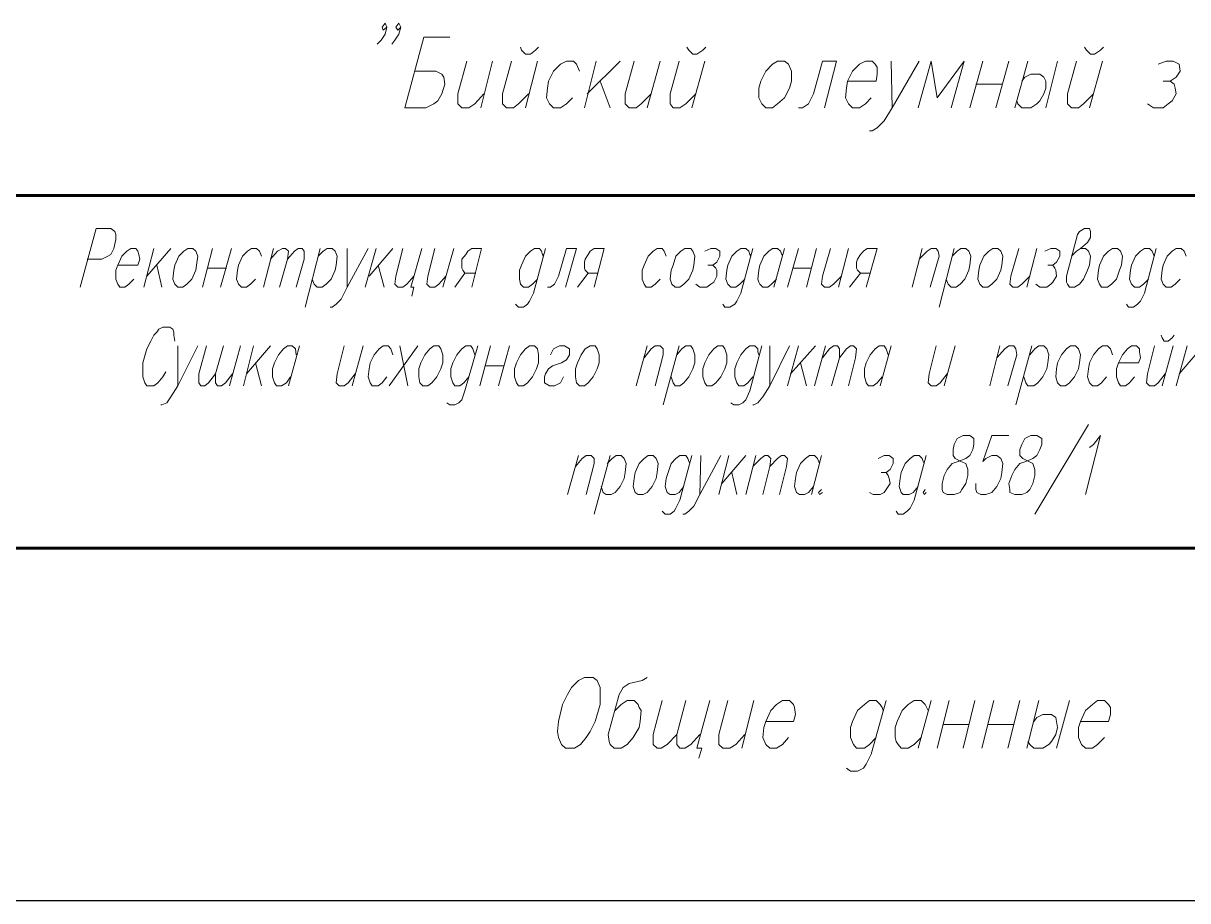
# Model space of a CAD drawing. Header units: millimetres. Extents: x 2185 to 4647, y 1259 to 2456.
# Drawn here: x 4038.51 to 4063.25, y 2314.48 to 2333.13 of the extents above; entities that cross this region are included whole.
import ezdxf

# ---------------------------------------------------------------- set-up
doc = ezdxf.new("R2010")
doc.units = ezdxf.units.MM
doc.layers.add('PDF _0', color=7, linetype='Continuous')
doc.layers.add('PDF _текст', color=7, linetype='Continuous')

msp = doc.modelspace()

# ---------------------------------------------------------------- linework, layer by layer
at = {"layer": 'PDF _0', "lineweight": 60}
for points in [[(4005.744, 2329.47), (4098.312, 2329.47)], [(4038.237, 2321.976), (4098.312, 2321.976)]]:
    msp.add_lwpolyline(points, dxfattribs=at)
at = {"layer": 'PDF _0', "lineweight": 25}
msp.add_lwpolyline([(4098.227, 2314.483), (4005.744, 2314.483)], dxfattribs=at)
at = {"layer": 'PDF _текст', "lineweight": 20}
for points in [[(4046.238, 2333.047), (4046.154, 2332.984), (4046.133, 2333.047), (4046.196, 2333.132), (4046.238, 2333.047), (4046.196, 2332.899), (4046.111, 2332.772), (4046.027, 2332.687)], [(4046.535, 2333.047), (4046.471, 2332.984), (4046.429, 2333.047), (4046.492, 2333.132), (4046.535, 2333.047), (4046.492, 2332.899), (4046.408, 2332.772), (4046.344, 2332.687)], [(4047.572, 2332.836), (4047.022, 2332.836), (4046.619, 2331.333), (4047.064, 2331.333), (4047.233, 2331.417), (4047.318, 2331.481), (4047.403, 2331.629), (4047.466, 2331.841), (4047.445, 2331.989), (4047.403, 2332.052), (4047.276, 2332.116), (4046.831, 2332.116)], [(4049.075, 2332.624), (4049.096, 2332.56), (4049.181, 2332.476), (4049.287, 2332.476), (4049.392, 2332.56), (4049.456, 2332.624)], [(4052.61, 2332.624), (4052.652, 2332.56), (4052.737, 2332.476), (4052.822, 2332.476), (4052.949, 2332.56), (4053.012, 2332.624)], [(4061.056, 2332.624), (4061.098, 2332.56), (4061.183, 2332.476), (4061.268, 2332.476), (4061.395, 2332.56), (4061.458, 2332.624)], [(4047.932, 2332.328), (4047.741, 2331.629), (4047.741, 2331.417), (4047.826, 2331.333), (4047.974, 2331.333), (4048.101, 2331.417), (4048.292, 2331.629)], [(4048.482, 2332.328), (4048.228, 2331.333)], [(4048.884, 2332.328), (4048.694, 2331.629), (4048.694, 2331.417), (4048.779, 2331.333), (4048.927, 2331.333), (4049.033, 2331.417), (4049.244, 2331.629)], [(4049.435, 2332.328), (4049.181, 2331.333)], [(4050.324, 2332.116), (4050.26, 2332.264), (4050.197, 2332.328), (4050.049, 2332.328), (4049.922, 2332.264), (4049.773, 2332.116), (4049.668, 2331.904), (4049.646, 2331.756), (4049.625, 2331.544), (4049.689, 2331.417), (4049.773, 2331.333), (4049.922, 2331.333), (4050.049, 2331.417), (4050.176, 2331.544)], [(4050.684, 2332.328), (4050.43, 2331.333)], [(4051.192, 2332.328), (4050.493, 2331.629)], [(4051.488, 2332.328), (4051.298, 2331.629), (4051.298, 2331.417), (4051.382, 2331.333), (4051.53, 2331.333), (4051.636, 2331.417), (4051.848, 2331.629)], [(4052.038, 2332.328), (4051.763, 2331.333)], [(4052.441, 2332.328), (4052.25, 2331.629), (4052.25, 2331.417), (4052.314, 2331.333), (4052.462, 2331.333), (4052.589, 2331.417), (4052.801, 2331.629)], [(4052.991, 2332.328), (4052.716, 2331.333)], [(4055.531, 2331.333), (4055.785, 2332.328), (4055.489, 2332.328), (4055.298, 2331.629), (4055.192, 2331.417), (4055.065, 2331.333), (4054.981, 2331.333)], [(4056.018, 2331.904), (4056.632, 2331.904), (4056.653, 2332.052), (4056.653, 2332.201), (4056.611, 2332.264), (4056.547, 2332.328), (4056.399, 2332.328), (4056.272, 2332.264), (4056.124, 2332.116), (4056.018, 2331.904), (4055.997, 2331.756), (4055.976, 2331.544), (4056.039, 2331.417), (4056.124, 2331.333), (4056.272, 2331.333), (4056.399, 2331.417), (4056.526, 2331.544)], [(4056.949, 2332.328), (4056.971, 2331.333), (4057.542, 2332.328)], [(4058.22, 2331.333), (4058.495, 2332.328), (4057.923, 2331.544), (4057.796, 2332.328), (4057.521, 2331.333)], [(4058.897, 2332.328), (4058.622, 2331.333)], [(4059.447, 2332.328), (4059.172, 2331.333)], [(4059.849, 2332.328), (4059.574, 2331.333)], [(4060.484, 2332.328), (4060.23, 2331.333)], [(4060.887, 2332.328), (4060.696, 2331.629), (4060.696, 2331.417), (4060.781, 2331.333), (4060.929, 2331.333), (4061.035, 2331.417), (4061.247, 2331.629)], [(4061.437, 2332.328), (4061.162, 2331.333)], [(4062.622, 2332.264), (4062.792, 2332.328), (4062.94, 2332.328), (4063.067, 2332.264), (4063.088, 2332.116), (4063.003, 2331.989), (4062.876, 2331.904), (4062.728, 2331.904)], [(4059.722, 2331.904), (4059.786, 2331.989), (4059.913, 2332.052), (4060.061, 2332.052), (4060.103, 2332.052), (4060.188, 2331.989), (4060.23, 2331.904), (4060.23, 2331.756), (4060.188, 2331.629), (4060.103, 2331.481), (4060.04, 2331.417), (4059.913, 2331.333), (4059.722, 2331.333), (4059.638, 2331.417), (4059.617, 2331.481)], [(4050.768, 2331.904), (4050.98, 2331.333)], [(4058.749, 2331.841), (4059.299, 2331.841)], [(4062.876, 2331.904), (4062.961, 2331.841), (4062.982, 2331.756), (4063.003, 2331.629), (4062.919, 2331.481), (4062.834, 2331.417), (4062.728, 2331.333), (4062.517, 2331.333), (4062.39, 2331.417)], [(4056.971, 2331.333), (4056.801, 2331.058), (4056.653, 2330.909), (4056.547, 2330.846), (4056.484, 2330.846)], [(4039.719, 2327.522), (4040.057, 2328.771), (4040.375, 2328.771), (4040.46, 2328.708), (4040.481, 2328.644), (4040.481, 2328.539), (4040.438, 2328.348), (4040.375, 2328.221), (4040.311, 2328.179), (4040.184, 2328.115), (4039.867, 2328.115)], [(4060.781, 2328.179), (4060.887, 2328.285), (4060.971, 2328.348), (4061.12, 2328.475), (4061.183, 2328.581), (4061.183, 2328.708), (4061.162, 2328.771), (4061.056, 2328.771), (4060.95, 2328.708), (4060.908, 2328.644), (4060.675, 2327.755), (4060.675, 2327.628), (4060.696, 2327.586), (4060.739, 2327.522), (4060.844, 2327.522), (4060.95, 2327.586), (4061.035, 2327.692), (4061.12, 2327.882), (4061.162, 2327.988), (4061.183, 2328.179), (4061.141, 2328.285), (4061.077, 2328.348), (4060.971, 2328.348)], [(4040.523, 2327.988), (4040.946, 2327.988), (4040.989, 2328.115), (4040.968, 2328.221), (4040.946, 2328.285), (4040.904, 2328.348), (4040.798, 2328.348), (4040.714, 2328.285), (4040.608, 2328.179), (4040.523, 2327.988), (4040.481, 2327.882), (4040.481, 2327.692), (4040.523, 2327.586), (4040.565, 2327.522), (4040.671, 2327.522), (4040.756, 2327.586), (4040.862, 2327.692)], [(4041.285, 2328.348), (4041.073, 2327.522)], [(4041.645, 2328.348), (4041.137, 2327.755)], [(4042.534, 2328.348), (4042.322, 2327.522)], [(4042.936, 2328.348), (4042.703, 2327.522)], [(4043.571, 2328.179), (4043.529, 2328.285), (4043.465, 2328.348), (4043.36, 2328.348), (4043.275, 2328.285), (4043.169, 2328.179), (4043.084, 2327.988), (4043.063, 2327.882), (4043.042, 2327.692), (4043.084, 2327.586), (4043.148, 2327.522), (4043.254, 2327.522), (4043.338, 2327.586), (4043.444, 2327.692)], [(4043.825, 2328.348), (4043.614, 2327.522)], [(4043.762, 2328.115), (4043.91, 2328.285), (4044.016, 2328.348), (4044.079, 2328.348), (4044.143, 2328.285), (4044.122, 2328.115), (4043.952, 2327.522)], [(4044.122, 2328.115), (4044.27, 2328.285), (4044.354, 2328.348), (4044.439, 2328.348), (4044.481, 2328.285), (4044.481, 2328.115), (4044.312, 2327.522)], [(4044.82, 2328.348), (4044.503, 2327.099)], [(4044.778, 2328.179), (4044.884, 2328.285), (4044.968, 2328.348), (4045.074, 2328.348), (4045.138, 2328.285), (4045.18, 2328.179), (4045.159, 2327.988), (4045.138, 2327.882), (4045.053, 2327.692), (4044.947, 2327.586), (4044.863, 2327.522), (4044.757, 2327.522), (4044.693, 2327.586), (4044.651, 2327.692)], [(4045.392, 2328.348), (4045.392, 2327.522), (4045.836, 2328.348)], [(4046.006, 2328.348), (4045.773, 2327.522)], [(4046.365, 2328.348), (4045.857, 2327.755)], [(4046.577, 2328.348), (4046.429, 2327.755), (4046.408, 2327.586), (4046.471, 2327.522), (4046.577, 2327.522), (4046.662, 2327.586), (4046.81, 2327.755)], [(4046.979, 2328.348), (4046.746, 2327.522), (4046.81, 2327.522), (4046.768, 2327.332)], [(4047.254, 2328.348), (4047.106, 2327.755), (4047.085, 2327.586), (4047.149, 2327.522), (4047.254, 2327.522), (4047.339, 2327.586), (4047.487, 2327.755)], [(4047.657, 2328.348), (4047.424, 2327.522)], [(4048.038, 2327.522), (4048.249, 2328.348), (4048.038, 2328.348), (4047.953, 2328.285), (4047.911, 2328.221), (4047.826, 2328.115), (4047.826, 2328.052), (4047.826, 2327.925), (4047.847, 2327.882), (4047.89, 2327.819), (4048.122, 2327.819)], [(4049.604, 2328.348), (4049.35, 2327.395), (4049.265, 2327.226), (4049.223, 2327.163), (4049.138, 2327.099), (4049.033, 2327.099), (4048.969, 2327.163)], [(4049.562, 2328.179), (4049.541, 2328.221), (4049.519, 2328.285), (4049.477, 2328.348), (4049.371, 2328.348), (4049.287, 2328.285), (4049.181, 2328.179), (4049.096, 2327.988), (4049.054, 2327.882), (4049.054, 2327.692), (4049.075, 2327.586), (4049.138, 2327.522), (4049.244, 2327.522), (4049.329, 2327.586), (4049.435, 2327.692)], [(4050.027, 2327.522), (4050.26, 2328.348), (4050.049, 2328.348), (4049.879, 2327.755), (4049.795, 2327.586), (4049.71, 2327.522), (4049.646, 2327.522)], [(4050.641, 2327.522), (4050.853, 2328.348), (4050.641, 2328.348), (4050.557, 2328.285), (4050.514, 2328.221), (4050.451, 2328.115), (4050.43, 2328.052), (4050.43, 2327.925), (4050.451, 2327.882), (4050.514, 2327.819), (4050.726, 2327.819)], [(4052.165, 2328.179), (4052.123, 2328.285), (4052.081, 2328.348), (4051.975, 2328.348), (4051.89, 2328.285), (4051.784, 2328.179), (4051.7, 2327.988), (4051.657, 2327.882), (4051.657, 2327.692), (4051.7, 2327.586), (4051.742, 2327.522), (4051.848, 2327.522), (4051.933, 2327.586), (4052.038, 2327.692)], [(4052.991, 2328.285), (4053.118, 2328.348), (4053.224, 2328.348), (4053.309, 2328.285), (4053.309, 2328.179), (4053.245, 2328.052), (4053.16, 2327.988), (4053.055, 2327.988)], [(4054.007, 2328.348), (4053.753, 2327.395), (4053.668, 2327.226), (4053.626, 2327.163), (4053.52, 2327.099), (4053.414, 2327.099), (4053.372, 2327.163)], [(4053.965, 2328.179), (4053.944, 2328.221), (4053.922, 2328.285), (4053.859, 2328.348), (4053.753, 2328.348), (4053.668, 2328.285), (4053.563, 2328.179), (4053.478, 2327.988), (4053.457, 2327.882), (4053.436, 2327.692), (4053.478, 2327.586), (4053.541, 2327.522), (4053.647, 2327.522), (4053.732, 2327.586), (4053.838, 2327.692)], [(4054.515, 2327.692), (4054.409, 2327.586), (4054.325, 2327.522), (4054.219, 2327.522), (4054.155, 2327.586), (4054.134, 2327.628), (4054.113, 2327.692), (4054.134, 2327.882), (4054.155, 2327.988), (4054.24, 2328.179), (4054.346, 2328.285), (4054.43, 2328.348), (4054.536, 2328.348), (4054.6, 2328.285), (4054.642, 2328.179)], [(4054.684, 2328.348), (4054.452, 2327.522)], [(4054.981, 2328.348), (4054.748, 2327.522)], [(4055.362, 2328.348), (4055.15, 2327.522)], [(4055.658, 2328.348), (4055.489, 2327.755), (4055.468, 2327.586), (4055.531, 2327.522), (4055.637, 2327.522), (4055.722, 2327.586), (4055.891, 2327.755)], [(4056.039, 2328.348), (4055.828, 2327.522)], [(4056.42, 2327.522), (4056.653, 2328.348), (4056.441, 2328.348), (4056.357, 2328.285), (4056.293, 2328.221), (4056.23, 2328.115), (4056.209, 2328.052), (4056.209, 2327.925), (4056.23, 2327.882), (4056.293, 2327.819), (4056.505, 2327.819)], [(4057.606, 2328.348), (4057.394, 2327.522)], [(4057.542, 2328.115), (4057.711, 2328.285), (4057.796, 2328.348), (4057.902, 2328.348), (4057.944, 2328.285), (4057.965, 2328.179), (4057.775, 2327.522)], [(4058.283, 2328.348), (4057.965, 2327.099)], [(4058.241, 2328.179), (4058.347, 2328.285), (4058.431, 2328.348), (4058.537, 2328.348), (4058.601, 2328.285), (4058.643, 2328.179), (4058.622, 2327.988), (4058.601, 2327.882), (4058.516, 2327.692), (4058.41, 2327.586), (4058.325, 2327.522), (4058.22, 2327.522), (4058.156, 2327.586), (4058.114, 2327.692)], [(4059.659, 2328.348), (4059.49, 2327.755), (4059.468, 2327.586), (4059.532, 2327.522), (4059.638, 2327.522), (4059.722, 2327.586), (4059.892, 2327.755)], [(4060.04, 2328.348), (4059.828, 2327.522)], [(4060.209, 2328.285), (4060.336, 2328.348), (4060.442, 2328.348), (4060.527, 2328.285), (4060.527, 2328.179), (4060.463, 2328.052), (4060.379, 2327.988), (4060.273, 2327.988)], [(4062.58, 2328.348), (4062.326, 2327.395), (4062.241, 2327.226), (4062.178, 2327.163), (4062.093, 2327.099), (4061.987, 2327.099), (4061.945, 2327.163)], [(4062.538, 2328.179), (4062.517, 2328.221), (4062.495, 2328.285), (4062.432, 2328.348), (4062.326, 2328.348), (4062.241, 2328.285), (4062.136, 2328.179), (4062.051, 2327.988), (4062.03, 2327.882), (4062.009, 2327.692), (4062.051, 2327.586), (4062.114, 2327.522), (4062.22, 2327.522), (4062.305, 2327.586), (4062.411, 2327.692)], [(4063.215, 2328.179), (4063.173, 2328.285), (4063.109, 2328.348), (4063.003, 2328.348), (4062.919, 2328.285), (4062.813, 2328.179), (4062.728, 2327.988), (4062.707, 2327.882), (4062.686, 2327.692), (4062.728, 2327.586), (4062.792, 2327.522), (4062.898, 2327.522), (4062.982, 2327.586), (4063.088, 2327.692)], [(4041.349, 2327.988), (4041.454, 2327.522)], [(4042.428, 2327.925), (4042.83, 2327.925)], [(4046.048, 2327.988), (4046.175, 2327.522)], [(4047.678, 2327.522), (4047.89, 2327.819)], [(4050.282, 2327.522), (4050.514, 2327.819)], [(4053.16, 2327.988), (4053.224, 2327.925), (4053.245, 2327.882), (4053.245, 2327.755), (4053.182, 2327.628), (4053.118, 2327.586), (4053.033, 2327.522), (4052.885, 2327.522), (4052.801, 2327.586)], [(4054.854, 2327.925), (4055.256, 2327.925)], [(4056.06, 2327.522), (4056.293, 2327.819)], [(4060.379, 2327.988), (4060.421, 2327.925), (4060.442, 2327.882), (4060.463, 2327.755), (4060.379, 2327.628), (4060.336, 2327.586), (4060.252, 2327.522), (4060.103, 2327.522), (4060.019, 2327.586)], [(4045.392, 2327.522), (4045.265, 2327.268), (4045.159, 2327.163), (4045.074, 2327.099), (4045.032, 2327.099)], [(4041.73, 2326.379), (4041.708, 2326.506), (4041.708, 2326.57), (4041.687, 2326.633), (4041.624, 2326.676), (4041.476, 2326.676), (4041.391, 2326.633), (4041.349, 2326.57), (4041.285, 2326.506), (4041.222, 2326.379), (4041.137, 2326.21), (4041.052, 2325.914), (4041.052, 2325.723), (4041.052, 2325.617), (4041.095, 2325.49), (4041.137, 2325.427), (4041.285, 2325.427), (4041.37, 2325.49), (4041.476, 2325.617), (4041.539, 2325.723)], [(4062.686, 2326.506), (4062.707, 2326.443), (4062.749, 2326.379), (4062.834, 2326.379), (4062.919, 2326.443), (4062.961, 2326.506)], [(4041.793, 2326.274), (4041.793, 2325.427), (4042.217, 2326.274)], [(4042.598, 2325.681), (4042.449, 2325.49), (4042.365, 2325.427), (4042.28, 2325.427), (4042.238, 2325.49), (4042.238, 2325.681), (4042.407, 2326.274)], [(4042.957, 2325.681), (4042.809, 2325.49), (4042.725, 2325.427), (4042.64, 2325.427), (4042.598, 2325.49), (4042.598, 2325.681), (4042.767, 2326.274)], [(4042.894, 2325.427), (4043.127, 2326.274)], [(4043.402, 2326.274), (4043.19, 2325.427)], [(4043.762, 2326.274), (4043.254, 2325.681)], [(4044.185, 2325.617), (4044.1, 2325.49), (4043.995, 2325.427), (4043.889, 2325.427), (4043.846, 2325.49), (4043.825, 2325.554), (4043.804, 2325.617), (4043.804, 2325.787), (4043.846, 2325.914), (4043.931, 2326.083), (4044.037, 2326.21), (4044.122, 2326.274), (4044.227, 2326.274), (4044.291, 2326.21), (4044.312, 2326.083)], [(4044.376, 2326.274), (4044.143, 2325.427)], [(4045.328, 2326.274), (4045.18, 2325.681), (4045.159, 2325.49), (4045.222, 2325.427), (4045.328, 2325.427), (4045.413, 2325.49), (4045.561, 2325.681)], [(4045.73, 2326.274), (4045.498, 2325.427)], [(4046.365, 2326.083), (4046.323, 2326.21), (4046.26, 2326.274), (4046.154, 2326.274), (4046.069, 2326.21), (4045.963, 2326.083), (4045.879, 2325.914), (4045.857, 2325.787), (4045.836, 2325.617), (4045.879, 2325.49), (4045.921, 2325.427), (4046.048, 2325.427), (4046.133, 2325.49), (4046.238, 2325.617)], [(4046.895, 2326.274), (4046.281, 2325.427)], [(4046.514, 2326.274), (4046.683, 2325.427)], [(4048.165, 2326.274), (4047.89, 2325.321), (4047.826, 2325.131), (4047.763, 2325.067), (4047.678, 2325.025), (4047.572, 2325.025), (4047.509, 2325.067)], [(4048.101, 2326.083), (4048.08, 2326.147), (4048.059, 2326.21), (4048.017, 2326.274), (4047.911, 2326.274), (4047.826, 2326.21), (4047.72, 2326.083), (4047.636, 2325.914), (4047.593, 2325.787), (4047.593, 2325.617), (4047.636, 2325.49), (4047.678, 2325.427), (4047.784, 2325.427), (4047.868, 2325.49), (4047.974, 2325.617)], [(4048.44, 2326.274), (4048.207, 2325.427)], [(4048.842, 2326.274), (4048.609, 2325.427)], [(4049.71, 2326.083), (4049.773, 2326.21), (4049.9, 2326.274), (4050.006, 2326.274), (4050.112, 2326.21), (4050.112, 2326.083), (4050.049, 2325.977), (4049.943, 2325.914), (4049.752, 2325.85), (4049.668, 2325.787), (4049.604, 2325.681), (4049.583, 2325.617), (4049.583, 2325.49), (4049.689, 2325.427), (4049.795, 2325.427), (4049.922, 2325.49), (4049.985, 2325.617)], [(4051.763, 2326.274), (4051.53, 2325.427)], [(4051.7, 2326.02), (4051.848, 2326.21), (4051.933, 2326.274), (4052.038, 2326.274), (4052.102, 2326.21), (4052.102, 2326.083), (4051.933, 2325.427)], [(4052.441, 2326.274), (4052.102, 2325.025)], [(4052.398, 2326.083), (4052.504, 2326.21), (4052.589, 2326.274), (4052.695, 2326.274), (4052.737, 2326.21), (4052.779, 2326.083), (4052.779, 2325.914), (4052.737, 2325.787), (4052.652, 2325.617), (4052.546, 2325.49), (4052.462, 2325.427), (4052.356, 2325.427), (4052.314, 2325.49), (4052.271, 2325.617)], [(4054.198, 2326.274), (4053.944, 2325.321), (4053.859, 2325.131), (4053.795, 2325.067), (4053.711, 2325.025), (4053.605, 2325.025), (4053.541, 2325.067)], [(4054.134, 2326.083), (4054.113, 2326.147), (4054.113, 2326.21), (4054.049, 2326.274), (4053.944, 2326.274), (4053.859, 2326.21), (4053.753, 2326.083), (4053.668, 2325.914), (4053.626, 2325.787), (4053.626, 2325.617), (4053.668, 2325.49), (4053.711, 2325.427), (4053.817, 2325.427), (4053.901, 2325.49), (4054.007, 2325.617)], [(4054.367, 2326.274), (4054.367, 2325.427), (4054.79, 2326.274)], [(4054.981, 2326.274), (4054.748, 2325.427)], [(4055.341, 2326.274), (4054.811, 2325.681)], [(4055.552, 2326.274), (4055.319, 2325.427)], [(4055.489, 2326.02), (4055.637, 2326.21), (4055.722, 2326.274), (4055.806, 2326.274), (4055.849, 2326.21), (4055.849, 2326.02), (4055.679, 2325.427)], [(4055.849, 2326.02), (4055.997, 2326.21), (4056.082, 2326.274), (4056.145, 2326.274), (4056.209, 2326.21), (4056.187, 2326.02), (4056.039, 2325.427)], [(4056.759, 2325.617), (4056.653, 2325.49), (4056.568, 2325.427), (4056.463, 2325.427), (4056.42, 2325.49), (4056.399, 2325.554), (4056.378, 2325.617), (4056.378, 2325.787), (4056.42, 2325.914), (4056.505, 2326.083), (4056.611, 2326.21), (4056.695, 2326.274), (4056.801, 2326.274), (4056.844, 2326.21), (4056.886, 2326.083)], [(4056.949, 2326.274), (4056.717, 2325.427)], [(4057.902, 2326.274), (4057.754, 2325.681), (4057.733, 2325.49), (4057.796, 2325.427), (4057.902, 2325.427), (4057.987, 2325.49), (4058.135, 2325.681)], [(4058.304, 2326.274), (4058.071, 2325.427)], [(4059.257, 2326.274), (4059.045, 2325.427)], [(4059.193, 2326.02), (4059.363, 2326.21), (4059.447, 2326.274), (4059.553, 2326.274), (4059.595, 2326.21), (4059.617, 2326.083), (4059.426, 2325.427)], [(4059.934, 2326.274), (4059.595, 2325.025)], [(4059.892, 2326.083), (4059.998, 2326.21), (4060.082, 2326.274), (4060.188, 2326.274), (4060.252, 2326.21), (4060.294, 2326.083), (4060.273, 2325.914), (4060.252, 2325.787), (4060.167, 2325.617), (4060.061, 2325.49), (4059.976, 2325.427), (4059.849, 2325.427), (4059.807, 2325.49), (4059.765, 2325.617)], [(4061.649, 2326.083), (4061.606, 2326.21), (4061.543, 2326.274), (4061.437, 2326.274), (4061.352, 2326.21), (4061.247, 2326.083), (4061.162, 2325.914), (4061.141, 2325.787), (4061.12, 2325.617), (4061.162, 2325.49), (4061.225, 2325.427), (4061.331, 2325.427), (4061.416, 2325.49), (4061.522, 2325.617)], [(4061.776, 2325.914), (4062.199, 2325.914), (4062.241, 2326.02), (4062.22, 2326.147), (4062.22, 2326.21), (4062.157, 2326.274), (4062.051, 2326.274), (4061.966, 2326.21), (4061.86, 2326.083), (4061.776, 2325.914), (4061.733, 2325.787), (4061.733, 2325.617), (4061.776, 2325.49), (4061.818, 2325.427), (4061.924, 2325.427), (4062.009, 2325.49), (4062.114, 2325.617)], [(4062.538, 2326.274), (4062.39, 2325.681), (4062.368, 2325.49), (4062.432, 2325.427), (4062.538, 2325.427), (4062.622, 2325.49), (4062.771, 2325.681)], [(4062.94, 2326.274), (4062.707, 2325.427)], [(4063.236, 2326.274), (4063.003, 2325.427)], [(4063.575, 2326.274), (4063.067, 2325.681)], [(4043.444, 2325.914), (4043.571, 2325.427)], [(4048.334, 2325.85), (4048.715, 2325.85)], [(4055.023, 2325.914), (4055.15, 2325.427)], [(4041.793, 2325.427), (4041.645, 2325.194), (4041.56, 2325.067), (4041.454, 2325.025), (4041.433, 2325.025)], [(4054.367, 2325.427), (4054.219, 2325.194), (4054.113, 2325.067), (4054.028, 2325.025), (4054.007, 2325.025)], [(4061.141, 2324.601), (4059.998, 2322.696)], [(4059.447, 2324.368), (4059.087, 2324.368), (4058.897, 2323.818), (4058.96, 2323.882), (4059.087, 2323.945), (4059.193, 2323.945), (4059.278, 2323.882), (4059.32, 2323.776), (4059.299, 2323.585), (4059.278, 2323.458), (4059.193, 2323.289), (4059.087, 2323.162), (4058.96, 2323.12), (4058.855, 2323.12), (4058.77, 2323.162), (4058.749, 2323.225), (4058.749, 2323.352)], [(4061.162, 2324.114), (4061.247, 2324.178), (4061.395, 2324.368), (4061.077, 2323.12)], [(4050.303, 2323.945), (4050.07, 2323.12)], [(4050.239, 2323.712), (4050.387, 2323.882), (4050.472, 2323.945), (4050.578, 2323.945), (4050.641, 2323.882), (4050.641, 2323.776), (4050.472, 2323.12)], [(4050.98, 2323.945), (4050.641, 2322.696)], [(4050.917, 2323.776), (4051.022, 2323.882), (4051.107, 2323.945), (4051.213, 2323.945), (4051.276, 2323.882), (4051.319, 2323.776), (4051.298, 2323.585), (4051.276, 2323.458), (4051.192, 2323.289), (4051.086, 2323.162), (4051.001, 2323.12), (4050.895, 2323.12), (4050.832, 2323.162), (4050.79, 2323.289)], [(4052.716, 2323.945), (4052.462, 2322.993), (4052.377, 2322.823), (4052.335, 2322.76), (4052.25, 2322.696), (4052.144, 2322.696), (4052.081, 2322.76)], [(4052.673, 2323.776), (4052.652, 2323.818), (4052.631, 2323.882), (4052.589, 2323.945), (4052.462, 2323.945), (4052.377, 2323.882), (4052.271, 2323.776), (4052.208, 2323.585), (4052.165, 2323.458), (4052.144, 2323.289), (4052.187, 2323.162), (4052.25, 2323.12), (4052.356, 2323.12), (4052.441, 2323.162), (4052.546, 2323.289)], [(4052.906, 2323.945), (4052.885, 2323.12), (4053.33, 2323.945)], [(4053.499, 2323.945), (4053.287, 2323.12)], [(4053.859, 2323.945), (4053.351, 2323.352)], [(4054.071, 2323.945), (4053.859, 2323.12)], [(4054.007, 2323.712), (4054.176, 2323.882), (4054.261, 2323.945), (4054.325, 2323.945), (4054.388, 2323.882), (4054.367, 2323.712), (4054.219, 2323.12)], [(4054.367, 2323.712), (4054.536, 2323.882), (4054.621, 2323.945), (4054.684, 2323.945), (4054.748, 2323.882), (4054.727, 2323.712), (4054.579, 2323.12)], [(4055.298, 2323.289), (4055.192, 2323.162), (4055.108, 2323.12), (4055.002, 2323.12), (4054.938, 2323.162), (4054.917, 2323.225), (4054.896, 2323.289), (4054.917, 2323.458), (4054.938, 2323.585), (4055.023, 2323.776), (4055.129, 2323.882), (4055.214, 2323.945), (4055.319, 2323.945), (4055.383, 2323.882), (4055.425, 2323.776)], [(4055.468, 2323.945), (4055.256, 2323.12)], [(4056.674, 2323.882), (4056.801, 2323.945), (4056.907, 2323.945), (4056.992, 2323.882), (4056.992, 2323.776), (4056.928, 2323.649), (4056.844, 2323.585), (4056.738, 2323.585)], [(4057.69, 2323.945), (4057.436, 2322.993), (4057.352, 2322.823), (4057.288, 2322.76), (4057.203, 2322.696), (4057.098, 2322.696), (4057.055, 2322.76)], [(4057.648, 2323.776), (4057.627, 2323.818), (4057.606, 2323.882), (4057.542, 2323.945), (4057.436, 2323.945), (4057.352, 2323.882), (4057.246, 2323.776), (4057.161, 2323.585), (4057.14, 2323.458), (4057.119, 2323.289), (4057.161, 2323.162), (4057.203, 2323.12), (4057.33, 2323.12), (4057.415, 2323.162), (4057.521, 2323.289)], [(4053.563, 2323.585), (4053.668, 2323.12)], [(4056.844, 2323.585), (4056.886, 2323.522), (4056.907, 2323.458), (4056.928, 2323.352), (4056.844, 2323.225), (4056.801, 2323.162), (4056.717, 2323.12), (4056.568, 2323.12), (4056.484, 2323.162)], [(4052.885, 2323.12), (4052.758, 2322.866), (4052.652, 2322.76), (4052.568, 2322.696), (4052.525, 2322.696)], [(4055.468, 2323.225), (4055.404, 2323.162), (4055.425, 2323.12), (4055.489, 2323.162)], [(4057.669, 2323.225), (4057.627, 2323.162), (4057.648, 2323.12), (4057.69, 2323.162)], [(4051.763, 2319.225), (4051.657, 2319.161), (4051.382, 2319.098), (4051.255, 2319.013), (4051.171, 2318.865), (4050.938, 2318.018), (4050.959, 2317.87), (4050.98, 2317.806), (4051.065, 2317.722), (4051.213, 2317.722), (4051.34, 2317.806), (4051.467, 2317.955), (4051.594, 2318.166), (4051.615, 2318.293), (4051.636, 2318.526), (4051.594, 2318.59), (4051.573, 2318.653), (4051.488, 2318.738), (4051.34, 2318.738), (4051.213, 2318.653), (4051.086, 2318.526)], [(4052.398, 2318.018), (4052.187, 2317.806), (4052.06, 2317.722), (4051.975, 2317.722), (4051.89, 2317.806), (4051.89, 2318.018), (4052.081, 2318.738)], [(4052.885, 2318.018), (4052.695, 2317.806), (4052.568, 2317.722), (4052.462, 2317.722), (4052.398, 2317.806), (4052.398, 2318.018), (4052.589, 2318.738)], [(4053.097, 2318.738), (4052.822, 2317.722), (4052.928, 2317.722), (4052.864, 2317.51)], [(4053.478, 2318.738), (4053.287, 2318.018), (4053.287, 2317.806), (4053.372, 2317.722), (4053.52, 2317.722), (4053.647, 2317.806), (4053.838, 2318.018)], [(4054.028, 2318.738), (4053.774, 2317.722)], [(4054.282, 2318.293), (4054.875, 2318.293), (4054.917, 2318.441), (4054.896, 2318.59), (4054.875, 2318.653), (4054.79, 2318.738), (4054.642, 2318.738), (4054.515, 2318.653), (4054.388, 2318.526), (4054.282, 2318.293), (4054.24, 2318.166), (4054.219, 2317.955), (4054.282, 2317.806), (4054.367, 2317.722), (4054.515, 2317.722), (4054.642, 2317.806), (4054.769, 2317.955)], [(4056.844, 2318.738), (4056.526, 2317.595), (4056.42, 2317.383), (4056.357, 2317.298), (4056.23, 2317.235), (4056.082, 2317.235), (4055.997, 2317.298)], [(4056.78, 2318.526), (4056.759, 2318.59), (4056.717, 2318.653), (4056.632, 2318.738), (4056.484, 2318.738), (4056.378, 2318.653), (4056.23, 2318.526), (4056.124, 2318.293), (4056.082, 2318.166), (4056.082, 2317.955), (4056.145, 2317.806), (4056.209, 2317.722), (4056.378, 2317.722), (4056.484, 2317.806), (4056.632, 2317.955)], [(4057.584, 2317.955), (4057.436, 2317.806), (4057.309, 2317.722), (4057.161, 2317.722), (4057.098, 2317.806), (4057.055, 2317.87), (4057.034, 2317.955), (4057.034, 2318.166), (4057.076, 2318.293), (4057.182, 2318.526), (4057.309, 2318.653), (4057.436, 2318.738), (4057.584, 2318.738), (4057.669, 2318.653), (4057.733, 2318.526)], [(4057.796, 2318.738), (4057.521, 2317.722)], [(4058.177, 2318.738), (4057.923, 2317.722)], [(4058.728, 2318.738), (4058.474, 2317.722)], [(4059.13, 2318.738), (4058.876, 2317.722)], [(4059.68, 2318.738), (4059.426, 2317.722)], [(4060.082, 2318.738), (4059.828, 2317.722)], [(4060.739, 2318.738), (4060.463, 2317.722)], [(4060.971, 2318.293), (4061.564, 2318.293), (4061.606, 2318.441), (4061.606, 2318.59), (4061.564, 2318.653), (4061.479, 2318.738), (4061.331, 2318.738), (4061.225, 2318.653), (4061.077, 2318.526), (4060.971, 2318.293), (4060.929, 2318.166), (4060.929, 2317.955), (4060.993, 2317.806), (4061.077, 2317.722), (4061.225, 2317.722), (4061.331, 2317.806), (4061.479, 2317.955)], [(4059.976, 2318.293), (4060.04, 2318.378), (4060.167, 2318.441), (4060.315, 2318.441), (4060.357, 2318.441), (4060.442, 2318.378), (4060.463, 2318.293), (4060.484, 2318.166), (4060.442, 2318.018), (4060.357, 2317.87), (4060.294, 2317.806), (4060.167, 2317.722), (4059.976, 2317.722), (4059.892, 2317.806), (4059.849, 2317.87)], [(4058.05, 2318.23), (4058.601, 2318.23)], [(4059.003, 2318.23), (4059.553, 2318.23)]]:
    msp.add_lwpolyline(points, dxfattribs=at)
for points in [[(4054.536, 2332.328), (4054.684, 2332.328), (4054.769, 2332.264), (4054.833, 2332.116), (4054.833, 2331.904), (4054.79, 2331.756), (4054.684, 2331.544), (4054.536, 2331.417), (4054.43, 2331.333), (4054.282, 2331.333), (4054.198, 2331.417), (4054.134, 2331.544), (4054.134, 2331.756), (4054.176, 2331.904), (4054.282, 2332.116), (4054.43, 2332.264)], [(4042.005, 2328.348), (4042.111, 2328.348), (4042.174, 2328.285), (4042.217, 2328.179), (4042.195, 2327.988), (4042.174, 2327.882), (4042.089, 2327.692), (4041.984, 2327.586), (4041.899, 2327.522), (4041.793, 2327.522), (4041.73, 2327.586), (4041.687, 2327.692), (4041.708, 2327.882), (4041.73, 2327.988), (4041.814, 2328.179), (4041.92, 2328.285)], [(4052.568, 2328.348), (4052.695, 2328.348), (4052.737, 2328.285), (4052.779, 2328.179), (4052.758, 2327.988), (4052.737, 2327.882), (4052.652, 2327.692), (4052.546, 2327.586), (4052.462, 2327.522), (4052.356, 2327.522), (4052.292, 2327.586), (4052.25, 2327.692), (4052.271, 2327.882), (4052.314, 2327.988), (4052.377, 2328.179), (4052.483, 2328.285)], [(4059.109, 2328.348), (4059.214, 2328.348), (4059.278, 2328.285), (4059.32, 2328.179), (4059.299, 2327.988), (4059.278, 2327.882), (4059.193, 2327.692), (4059.087, 2327.586), (4059.003, 2327.522), (4058.897, 2327.522), (4058.833, 2327.586), (4058.791, 2327.692), (4058.812, 2327.882), (4058.833, 2327.988), (4058.918, 2328.179), (4059.024, 2328.285)], [(4061.649, 2328.348), (4061.755, 2328.348), (4061.818, 2328.285), (4061.86, 2328.179), (4061.839, 2327.988), (4061.797, 2327.882), (4061.733, 2327.692), (4061.628, 2327.586), (4061.543, 2327.522), (4061.416, 2327.522), (4061.374, 2327.586), (4061.331, 2327.692), (4061.352, 2327.882), (4061.374, 2327.988), (4061.458, 2328.179), (4061.564, 2328.285)], [(4047.233, 2326.274), (4047.339, 2326.274), (4047.381, 2326.21), (4047.424, 2326.083), (4047.424, 2325.914), (4047.381, 2325.787), (4047.297, 2325.617), (4047.191, 2325.49), (4047.106, 2325.427), (4047, 2325.427), (4046.937, 2325.49), (4046.916, 2325.617), (4046.916, 2325.787), (4046.958, 2325.914), (4047.043, 2326.083), (4047.149, 2326.21)], [(4049.265, 2326.274), (4049.371, 2326.274), (4049.435, 2326.21), (4049.456, 2326.083), (4049.456, 2325.914), (4049.414, 2325.787), (4049.329, 2325.617), (4049.223, 2325.49), (4049.138, 2325.427), (4049.033, 2325.427), (4048.99, 2325.49), (4048.948, 2325.617), (4048.948, 2325.787), (4048.99, 2325.914), (4049.075, 2326.083), (4049.181, 2326.21)], [(4050.557, 2326.274), (4050.663, 2326.274), (4050.705, 2326.21), (4050.747, 2326.083), (4050.747, 2325.914), (4050.705, 2325.787), (4050.62, 2325.617), (4050.514, 2325.49), (4050.43, 2325.427), (4050.324, 2325.427), (4050.26, 2325.49), (4050.239, 2325.617), (4050.239, 2325.787), (4050.282, 2325.914), (4050.366, 2326.083), (4050.451, 2326.21)], [(4053.266, 2326.274), (4053.372, 2326.274), (4053.414, 2326.21), (4053.457, 2326.083), (4053.457, 2325.914), (4053.414, 2325.787), (4053.33, 2325.617), (4053.224, 2325.49), (4053.139, 2325.427), (4053.033, 2325.427), (4052.991, 2325.49), (4052.949, 2325.617), (4052.949, 2325.787), (4052.991, 2325.914), (4053.076, 2326.083), (4053.182, 2326.21)], [(4060.76, 2326.274), (4060.866, 2326.274), (4060.929, 2326.21), (4060.971, 2326.083), (4060.95, 2325.914), (4060.929, 2325.787), (4060.844, 2325.617), (4060.739, 2325.49), (4060.654, 2325.427), (4060.548, 2325.427), (4060.484, 2325.49), (4060.442, 2325.617), (4060.463, 2325.787), (4060.484, 2325.914), (4060.569, 2326.083), (4060.675, 2326.21)], [(4058.474, 2324.368), (4058.347, 2324.305), (4058.283, 2324.178), (4058.262, 2324.072), (4058.262, 2323.945), (4058.304, 2323.882), (4058.431, 2323.818), (4058.537, 2323.776), (4058.579, 2323.649), (4058.579, 2323.522), (4058.537, 2323.352), (4058.452, 2323.225), (4058.41, 2323.162), (4058.283, 2323.12), (4058.135, 2323.12), (4058.05, 2323.162), (4058.029, 2323.225), (4058.029, 2323.352), (4058.071, 2323.522), (4058.135, 2323.649), (4058.241, 2323.776), (4058.368, 2323.818), (4058.537, 2323.882), (4058.622, 2323.945), (4058.685, 2324.072), (4058.706, 2324.178), (4058.706, 2324.305), (4058.622, 2324.368)], [(4059.913, 2324.368), (4059.786, 2324.305), (4059.722, 2324.178), (4059.68, 2324.072), (4059.68, 2323.945), (4059.744, 2323.882), (4059.871, 2323.818), (4059.955, 2323.776), (4059.998, 2323.649), (4059.998, 2323.522), (4059.955, 2323.352), (4059.892, 2323.225), (4059.828, 2323.162), (4059.722, 2323.12), (4059.574, 2323.12), (4059.468, 2323.162), (4059.468, 2323.225), (4059.447, 2323.352), (4059.511, 2323.522), (4059.574, 2323.649), (4059.68, 2323.776), (4059.807, 2323.818), (4059.955, 2323.882), (4060.04, 2323.945), (4060.103, 2324.072), (4060.146, 2324.178), (4060.146, 2324.305), (4060.04, 2324.368)], [(4051.784, 2323.945), (4051.89, 2323.945), (4051.954, 2323.882), (4051.996, 2323.776), (4051.975, 2323.585), (4051.954, 2323.458), (4051.869, 2323.289), (4051.763, 2323.162), (4051.679, 2323.12), (4051.573, 2323.12), (4051.509, 2323.162), (4051.467, 2323.289), (4051.488, 2323.458), (4051.509, 2323.585), (4051.594, 2323.776), (4051.7, 2323.882)], [(4050.43, 2319.225), (4050.62, 2319.225), (4050.705, 2319.161), (4050.768, 2319.013), (4050.768, 2318.865), (4050.768, 2318.653), (4050.663, 2318.293), (4050.557, 2318.082), (4050.472, 2317.955), (4050.345, 2317.806), (4050.218, 2317.722), (4050.027, 2317.722), (4049.943, 2317.806), (4049.879, 2317.955), (4049.858, 2318.082), (4049.879, 2318.293), (4049.964, 2318.653), (4050.07, 2318.865), (4050.155, 2319.013), (4050.303, 2319.161)]]:
    msp.add_lwpolyline(points, close=True, dxfattribs=at)

doc.saveas('drawing.dxf')
